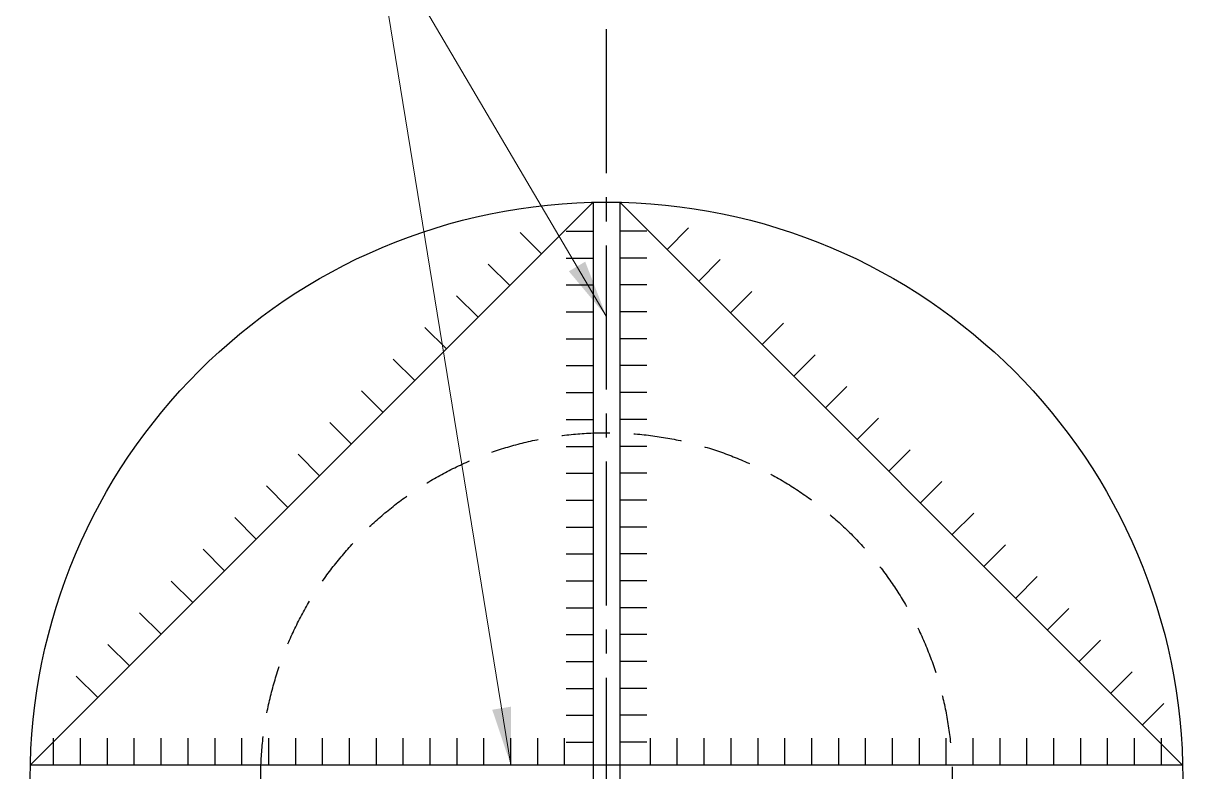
# Model space of a CAD drawing. Header units: millimetres. Extents: x -121190 to 167528, y -50070 to 22631.
# Drawn here: x -53480 to -50461, y 5194 to 7142 of the extents above; entities that cross this region are included whole.
import ezdxf

# ---------------------------------------------------------------- set-up
doc = ezdxf.new("R2010")
doc.units = ezdxf.units.MM
doc.header["$MEASUREMENT"] = 0
doc.linetypes.add('CENTER2', pattern=[1.125, 0.75, -0.125, 0.125, -0.125])
doc.linetypes.add('HIDDEN', pattern=[0.375, 0.25, -0.125])
for name, color, linetype in [('04.HIDDEN', 8, 'HIDDEN'), ('10.HATCH', 9, 'Continuous'), ('CDC.01.AXIS', 160, 'CENTER2')]:
    doc.layers.add(name, color=color, linetype=linetype)
doc.layers.add('CDC_03.BORDER', color=3, linetype='Continuous', lineweight=25)
doc.layers.add('CDC_11.NOTE', color=8, linetype='Continuous', lineweight=18)
doc.styles.get("Standard").update_dxf_attribs({"font": 'txt_____.ttf'})
doc.dimstyles.new('DIM 1-100', dxfattribs={"dimscale": 100, "dimtxt": 4, "dimasz": 1.5, "dimexe": 1, "dimexo": 0, "dimgap": 1, "dimtad": 1, "dimdec": 0, "dimdsep": 46, "dimtxsty": 'Standard', "dimblk": 'ARCHTICK', "dimcen": 0, "dimdle": 1, "dimclrd": 256, "dimclre": 256, "dimclrt": 7, "dimazin": 2, "dimtp": 0.1, "dimtm": 0.1, "dimtfac": 0.71, "dimtdec": 0, "dimtofl": 0, "dimtmove": 2, "dimatfit": 3, "dimfxl": 1, "dimtolj": 1, "dimlwd": -1, "dimlwe": -1, "dimarcsym": 0})

# ---------------------------------------------------------------- blocks, each defined once
blk = doc.blocks.new('_ArchTick')
at = {"color": 0, "linetype": 'ByBlock', "const_width": 0.15}
blk.add_lwpolyline([(-0.5, -0.5), (0.5, 0.5)], dxfattribs=at)

msp = doc.modelspace()

# ---------------------------------------------------------------- linework, layer by layer
at = {"layer": '04.HIDDEN', "ltscale": 500}
msp.add_circle((-51961.3, 5176.8), 900, dxfattribs=at)
at = {"layer": '10.HATCH', "ltscale": 10}
for p, q in [((-52186.4, 6598.1), (-52130.6, 6542.4)), ((-52066.3, 6601.3), (-51996.3, 6601.3)), ((-51856.3, 6601.3), (-51926.3, 6601.3)), ((-51803.8, 6553.9), (-51748.1, 6609.6)), ((-52066.3, 6531.3), (-51996.3, 6531.3)), ((-51856.3, 6531.3), (-51926.3, 6531.3)), ((-51721.3, 6471.5), (-51665.6, 6527.1)), ((-52268.9, 6515.6), (-52213.1, 6459.9)), ((-52066.3, 6461.3), (-51996.3, 6461.3)), ((-51856.3, 6461.3), (-51926.3, 6461.3)), ((-52351.4, 6433.2), (-52295.6, 6377.4)), ((-51638.8, 6389), (-51583.1, 6444.6)), ((-52066.3, 6391.3), (-51996.3, 6391.3)), ((-51856.3, 6391.3), (-51926.3, 6391.3)), ((-52433.9, 6350.7), (-52378.1, 6294.9)), ((-51556.3, 6306.5), (-51500.6, 6362.1)), ((-52066.3, 6321.3), (-51996.3, 6321.3)), ((-51856.3, 6321.3), (-51926.3, 6321.3)), ((-51473.8, 6224), (-51418.1, 6279.6)), ((-52516.4, 6268.2), (-52460.6, 6212.4)), ((-52066.3, 6251.3), (-51996.3, 6251.3)), ((-51856.3, 6251.3), (-51926.3, 6251.3)), ((-51391.3, 6141.5), (-51335.6, 6197.1)), ((-52598.9, 6185.7), (-52543.1, 6129.9)), ((-52066.3, 6181.3), (-51996.3, 6181.3)), ((-51856.3, 6181.3), (-51926.3, 6181.3)), ((-52681.4, 6103.2), (-52625.6, 6047.4)), ((-52066.3, 6111.3), (-51996.3, 6111.3)), ((-51856.3, 6111.3), (-51926.3, 6111.3)), ((-51308.8, 6059), (-51253.1, 6114.7)), ((-52066.3, 6041.3), (-51996.3, 6041.3)), ((-51856.3, 6041.3), (-51926.3, 6041.3)), ((-52763.9, 6020.7), (-52708.1, 5964.9)), ((-51226.3, 5976.5), (-51170.6, 6032.2)), ((-52066.3, 5971.3), (-51996.3, 5971.3)), ((-51856.3, 5971.3), (-51926.3, 5971.3)), ((-51143.8, 5894), (-51088.1, 5949.7)), ((-52846.4, 5938.2), (-52790.6, 5882.4)), ((-52066.3, 5901.3), (-51996.3, 5901.3)), ((-51856.3, 5901.3), (-51926.3, 5901.3)), ((-52928.9, 5855.7), (-52873.1, 5799.9)), ((-51061.3, 5811.5), (-51005.6, 5867.2)), ((-52066.3, 5831.3), (-51996.3, 5831.3)), ((-51856.3, 5831.3), (-51926.3, 5831.3)), ((-53011.4, 5773.3), (-52955.6, 5717.4)), ((-50978.8, 5729), (-50923.1, 5784.7)), ((-50978.8, 5729), (-50923.1, 5784.7)), ((-52066.3, 5761.3), (-51996.3, 5761.3)), ((-51856.3, 5761.3), (-51926.3, 5761.3)), ((-53094, 5690.8), (-53038.1, 5634.9)), ((-52066.3, 5691.3), (-51996.3, 5691.3)), ((-51856.3, 5691.3), (-51926.3, 5691.3)), ((-50896.3, 5646.5), (-50840.6, 5702.2)), ((-52066.3, 5621.3), (-51996.3, 5621.3)), ((-51856.3, 5621.3), (-51926.3, 5621.3)), ((-50813.8, 5564), (-50758.1, 5619.7)), ((-53176.5, 5608.3), (-53120.6, 5552.4)), ((-53259, 5525.8), (-53203.1, 5469.9)), ((-52066.3, 5551.3), (-51996.3, 5551.3)), ((-51856.3, 5551.3), (-51926.3, 5551.3)), ((-50731.3, 5481.5), (-50675.6, 5537.2)), ((-52066.3, 5481.3), (-51996.3, 5481.3)), ((-51856.3, 5481.3), (-51926.3, 5481.3)), ((-53341.5, 5443.3), (-53285.6, 5387.4)), ((-50648.8, 5399), (-50593.1, 5454.7)), ((-52066.3, 5411.3), (-51996.3, 5411.3)), ((-51856.3, 5411.3), (-51926.3, 5411.3)), ((-50566.3, 5316.5), (-50510.7, 5372.2)), ((-52066.3, 5341.3), (-51996.3, 5341.3)), ((-51856.3, 5341.3), (-51926.3, 5341.3)), ((-53400.3, 5211.8), (-53400.3, 5281.8)), ((-53330.3, 5211.8), (-53330.3, 5281.8)), ((-53260.3, 5211.8), (-53260.3, 5281.8)), ((-53190.3, 5211.8), (-53190.3, 5281.8)), ((-53120.3, 5211.8), (-53120.3, 5281.8)), ((-53050.3, 5211.8), (-53050.3, 5281.8)), ((-52980.3, 5211.8), (-52980.3, 5281.8)), ((-52910.3, 5211.8), (-52910.3, 5281.8)), ((-52840.3, 5211.8), (-52840.3, 5281.8)), ((-52770.3, 5211.8), (-52770.3, 5281.8)), ((-52700.3, 5211.8), (-52700.3, 5281.8)), ((-52630.3, 5211.8), (-52630.3, 5281.8)), ((-52560.3, 5211.8), (-52560.3, 5281.8)), ((-52490.3, 5211.8), (-52490.3, 5281.8)), ((-52420.3, 5211.8), (-52420.3, 5281.8)), ((-52350.3, 5211.8), (-52350.3, 5281.8)), ((-52280.3, 5211.8), (-52280.3, 5281.8)), ((-52210.3, 5211.8), (-52210.3, 5281.8)), ((-52140.3, 5211.8), (-52140.3, 5281.8)), ((-52070.3, 5211.8), (-52070.3, 5281.8)), ((-52066.3, 5271.3), (-51996.3, 5271.3)), ((-51856.3, 5271.3), (-51926.3, 5271.3)), ((-51847, 5211.8), (-51847, 5281.8)), ((-51777, 5211.8), (-51777, 5281.8)), ((-51707, 5211.8), (-51707, 5281.8)), ((-51637, 5211.8), (-51637, 5281.8)), ((-51567, 5211.8), (-51567, 5281.8)), ((-51497, 5211.8), (-51497, 5281.8)), ((-51427, 5211.8), (-51427, 5281.8)), ((-51357, 5211.8), (-51357, 5281.8)), ((-51287, 5211.8), (-51287, 5281.8)), ((-51217, 5211.8), (-51217, 5281.8)), ((-51147, 5211.8), (-51147, 5281.8)), ((-51077, 5211.8), (-51077, 5281.8)), ((-51007, 5211.8), (-51007, 5281.8)), ((-50937, 5211.8), (-50937, 5281.8)), ((-50867, 5211.8), (-50867, 5281.8)), ((-50797, 5211.8), (-50797, 5281.8)), ((-50727, 5211.8), (-50727, 5281.8)), ((-50657, 5211.8), (-50657, 5281.8)), ((-50587, 5211.8), (-50587, 5281.8)), ((-50517, 5211.8), (-50517, 5281.8))]:
    msp.add_line(p, q, dxfattribs=at)
at = {"layer": 'CDC.01.AXIS', "ltscale": 500}
msp.add_line((-51961.8, 7126.8), (-51961.8, 3226.8), dxfattribs=at)
at = {"layer": 'CDC_03.BORDER', "ltscale": 10}
for p, q in [((-51996.3, 6676.5), (-53461.3, 5211.8)), ((-51996.3, 6676.8), (-51996.3, 3676.8)), ((-51926.3, 6676.8), (-51926.3, 3676.8)), ((-51926.3, 6676.5), (-50461.7, 5211.8)), ((-51926.3, 5211.8), (-53461.3, 5211.8)), ((-50461.3, 5211.8), (-51926.3, 5211.8))]:
    msp.add_line(p, q, dxfattribs=at)
msp.add_circle((-51961.3, 5176.8), 1500, dxfattribs=at)

# ---------------------------------------------------------------- leaders
at = {"layer": 'CDC_11.NOTE'}
for points in [[(-51961.8, 6380.1), (-52567.9, 7408), (-55419.7, 7408)], [(-52210.3, 5211.8), (-52567.9, 7408), (-55419.7, 7408)]]:
    msp.add_leader(points, dimstyle='DIM 1-100', dxfattribs=at)

doc.saveas('drawing.dxf')
